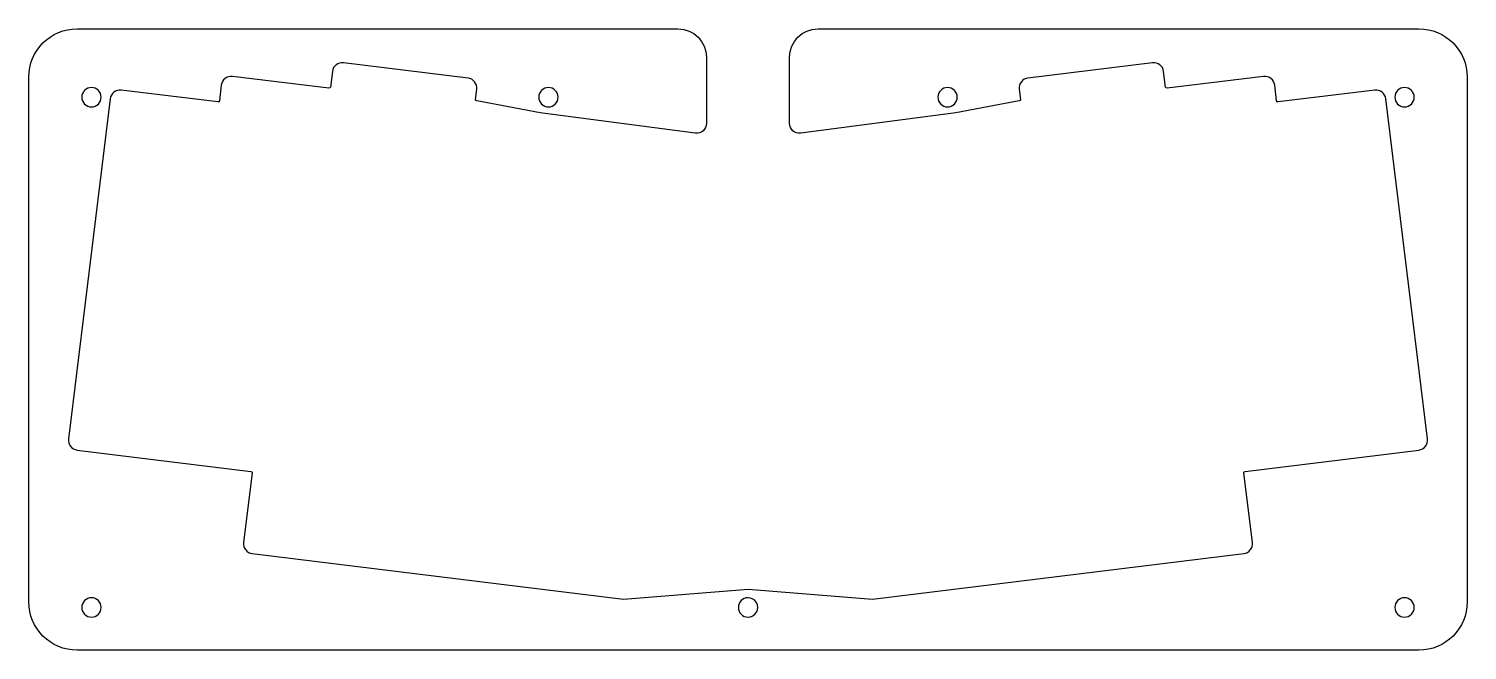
# Model space of a CAD drawing. Extents: x 5 to 257, y 5 to 114.
import ezdxf

# ---------------------------------------------------------------- set-up
doc = ezdxf.new("R2010")
doc.units = 0
doc.layers.add('Layer_1', color=7, linetype='CONTINUOUS')

msp = doc.modelspace()

# ---------------------------------------------------------------- linework, layer by layer
at = {"layer": 'Layer_1', "color": 7}
for points in [[(13.680002, 114.165639), (119.046058, 114.165614)], [(143.618024, 114.165639), (248.984502, 114.165614)], [(124.046061, 109.165638), (124.046059, 97.576268)], [(138.617983, 97.576236), (138.617985, 109.165613)], [(58.43521, 106.686838), (58.098835, 103.947407)], [(82.221414, 105.529438), (60.385427, 108.210525)], [(202.278634, 108.210538), (180.442597, 105.529403)], [(204.565234, 103.947437), (204.22885, 106.686836)], [(5.180001, 13.672622), (5.179541, 105.665613)], [(38.947107, 104.283937), (38.610732, 101.544498)], [(57.82021, 103.729737), (40.897321, 105.807612)], [(83.537842, 101.778138), (83.745139, 103.579165)], [(178.91893, 103.579137), (179.126209, 101.778165)], [(221.766737, 105.807638), (204.843808, 103.729743)], [(224.053338, 101.544537), (223.716952, 104.283926)], [(257.484043, 105.665638), (257.484503, 13.672604)], [(19.459003, 101.881037), (12.134642, 42.228988)], [(38.33213, 101.32683), (21.409224, 103.404699)], [(122.08278, 95.839336), (94.865518, 99.396937), (83.755469, 101.499545)], [(178.908575, 101.499565), (167.798526, 99.396957), (140.581262, 95.839307)], [(241.25504, 103.404737), (224.331914, 101.32683)], [(250.529042, 42.229027), (243.205061, 101.88101)], [(13.658002, 40.278727), (44.148105, 36.535081)], [(218.515937, 36.535126), (249.005712, 40.278755)], [(44.365807, 36.256526), (42.868, 24.058083)], [(219.796037, 24.058124), (218.298269, 36.256477)], [(44.391707, 22.107824), (109.476261, 14.11647), (131.332022, 15.864654), (153.187783, 14.11647), (218.272359, 22.107856)], [(248.984042, 5.172621), (13.679542, 5.172603)]]:
    msp.add_lwpolyline(points, dxfattribs=at)
at = {"layer": 'Layer_1', "color": 1}
for points in [[(17.879543, 102.165612)], [(98.032016, 102.165612)], [(168.032028, 102.165612)], [(248.184502, 102.165612)], [(17.879543, 12.672605)], [(248.184502, 12.672605)]]:
    msp.add_lwpolyline(points, close=True, dxfattribs=at)
at = {"layer": 'Layer_1', "color": 7}
for points in [[(5.179541, 105.665613), (5.179531, 110.360223), (8.985392, 114.165893), (13.680002, 114.165639)], [(119.046058, 114.165614), (121.807473, 114.165615), (124.046047, 111.927054), (124.046061, 109.165638)], [(138.617985, 109.165613), (138.617972, 111.927062), (140.856575, 114.16566), (143.618024, 114.165639)], [(248.984502, 114.165614), (253.678733, 114.16536), (257.484033, 110.359869), (257.484043, 105.665638)], [(60.385427, 108.210525), (59.426136, 108.328305), (58.552995, 107.646129), (58.43521, 106.686838)], [(204.22885, 106.686836), (204.111072, 107.646132), (203.23793, 108.328317), (202.278634, 108.210538)], [(21.409224, 103.404699), (20.449943, 103.522482), (19.576803, 102.840319), (19.459003, 101.881037)], [(40.897321, 105.807612), (39.938035, 105.925391), (39.064899, 105.243222), (38.947107, 104.283937)], [(58.098835, 103.947407), (58.082015, 103.810354), (57.957261, 103.712895), (57.82021, 103.729737)], [(83.745139, 103.579165), (83.855656, 104.539356), (83.180741, 105.411667), (82.221414, 105.529438)], [(180.442597, 105.529403), (179.483296, 105.411603), (178.801126, 104.538438), (178.91893, 103.579137)], [(204.843808, 103.729743), (204.706768, 103.712933), (204.582046, 103.810393), (204.565234, 103.947437)], [(223.716952, 104.283926), (223.599179, 105.243227), (222.726036, 105.925417), (221.766737, 105.807638)], [(243.205061, 101.88101), (243.087291, 102.84023), (242.214271, 103.522399), (241.25504, 103.404737)], [(38.610732, 101.544498), (38.593902, 101.407449), (38.469153, 101.309996), (38.332106, 101.326837)], [(83.755469, 101.499545), (83.618446, 101.516385), (83.522056, 101.640989), (83.537842, 101.778138)], [(179.126209, 101.778165), (179.143039, 101.641135), (179.045609, 101.516405), (178.908575, 101.499565)], [(224.331914, 101.32683), (224.194869, 101.31002), (224.070146, 101.40749), (224.053338, 101.544537)], [(124.046059, 97.576268), (124.046045, 96.525185), (123.126029, 95.711237), (122.08278, 95.839336)], [(140.581262, 95.839307), (139.538015, 95.711208), (138.617999, 96.525153), (138.617983, 97.576236)], [(12.134642, 42.228988), (12.016832, 41.269794), (12.698822, 40.396676), (13.658002, 40.278727)], [(249.005712, 40.278755), (249.964882, 40.396719), (250.646862, 41.269839), (250.529042, 42.229027)], [(44.148105, 36.535081), (44.285139, 36.518271), (44.382604, 36.393562), (44.365807, 36.256526)], [(218.298269, 36.256477), (218.281419, 36.393535), (218.378879, 36.518299), (218.515937, 36.535126)], [(42.868, 24.058083), (42.750195, 23.098769), (43.43239, 22.225599), (44.391707, 22.107824)], [(218.272359, 22.107856), (219.231669, 22.225645), (219.913848, 23.098817), (219.796037, 24.058124)], [(13.679542, 5.172603), (8.985292, 5.172857), (5.179991, 8.978374), (5.180001, 13.672622)], [(131.332022, 14.372604), (130.395302, 14.369556), (129.637553, 13.609338), (129.637553, 12.672613)], [(129.637553, 12.672613), (129.637553, 11.735888), (130.395302, 10.97567), (131.332022, 10.972622)], [(132.804265, 13.522622), (132.50059, 14.048604), (131.939374, 14.372622), (131.332022, 14.372622)], [(132.804265, 11.822622), (133.107941, 12.348604), (133.107941, 12.99664), (132.804265, 13.522622)], [(257.484503, 13.672604), (257.484493, 8.978011), (253.678633, 5.172367), (248.984042, 5.172621)], [(131.332022, 10.972622), (131.939374, 10.972622), (132.50059, 11.29664), (132.804265, 11.822622)]]:
    msp.add_open_spline(points, degree=3, dxfattribs=at)
at = {"layer": 'Layer_1', "color": 1}
for points in [[(16.179543, 103.865612), (15.728675, 103.865612), (15.296273, 103.686506), (14.977461, 103.367694)], [(17.381624, 103.367694), (17.062813, 103.686506), (16.630411, 103.865612), (16.179543, 103.865612)], [(96.332016, 103.865612), (95.881148, 103.865612), (95.448746, 103.686506), (95.129934, 103.367694)], [(97.534098, 103.367694), (97.215286, 103.686506), (96.782884, 103.865612), (96.332016, 103.865612)], [(166.332028, 103.865612), (165.88116, 103.865612), (165.448758, 103.686506), (165.129946, 103.367694)], [(167.53411, 103.367694), (167.215298, 103.686506), (166.782896, 103.865612), (166.332028, 103.865612)], [(246.484501, 103.865612), (246.033633, 103.865612), (245.601231, 103.686506), (245.28242, 103.367694)], [(247.686583, 103.367694), (247.367771, 103.686506), (246.935369, 103.865612), (246.484501, 103.865612)], [(14.977461, 103.367694), (14.658649, 103.048882), (14.479542, 102.61648), (14.479542, 102.165612)], [(14.479542, 102.165612), (14.479542, 101.714744), (14.658649, 101.282342), (14.977461, 100.96353)], [(14.977461, 100.96353), (15.296273, 100.644718), (15.728675, 100.465612), (16.179543, 100.465612)], [(16.179543, 100.465612), (16.630411, 100.465612), (17.062813, 100.644718), (17.381624, 100.96353)], [(17.879543, 102.165612), (17.879543, 102.61648), (17.700436, 103.048882), (17.381624, 103.367694)], [(17.381624, 100.96353), (17.700436, 101.282342), (17.879543, 101.714744), (17.879543, 102.165612)], [(95.129934, 103.367694), (94.811123, 103.048882), (94.632016, 102.61648), (94.632016, 102.165612)], [(94.632016, 102.165612), (94.632016, 101.714744), (94.811123, 101.282342), (95.129934, 100.96353)], [(95.129934, 100.96353), (95.448746, 100.644718), (95.881148, 100.465612), (96.332016, 100.465612)], [(96.332016, 100.465612), (96.782884, 100.465612), (97.215286, 100.644718), (97.534098, 100.96353)], [(98.032016, 102.165612), (98.032016, 102.61648), (97.85291, 103.048882), (97.534098, 103.367694)], [(97.534098, 100.96353), (97.85291, 101.282342), (98.032016, 101.714744), (98.032016, 102.165612)], [(165.129946, 103.367694), (164.811134, 103.048882), (164.632028, 102.61648), (164.632028, 102.165612)], [(164.632028, 102.165612), (164.632028, 101.714744), (164.811134, 101.282342), (165.129946, 100.96353)], [(165.129946, 100.96353), (165.448758, 100.644718), (165.88116, 100.465612), (166.332028, 100.465612)], [(166.332028, 100.465612), (166.782896, 100.465612), (167.215298, 100.644718), (167.53411, 100.96353)], [(168.032028, 102.165612), (168.032028, 102.61648), (167.852922, 103.048882), (167.53411, 103.367694)], [(167.53411, 100.96353), (167.852922, 101.282342), (168.032028, 101.714744), (168.032028, 102.165612)], [(245.28242, 103.367694), (244.963608, 103.048882), (244.784501, 102.61648), (244.784501, 102.165612)], [(244.784501, 102.165612), (244.784501, 101.714744), (244.963608, 101.282342), (245.28242, 100.96353)], [(245.28242, 100.96353), (245.601231, 100.644718), (246.033633, 100.465612), (246.484501, 100.465612)], [(246.484501, 100.465612), (246.935369, 100.465612), (247.367771, 100.644718), (247.686583, 100.96353)], [(248.184502, 102.165612), (248.184502, 102.61648), (248.005395, 103.048882), (247.686583, 103.367694)], [(247.686583, 100.96353), (248.005395, 101.282342), (248.184502, 101.714744), (248.184502, 102.165612)], [(14.977461, 13.874687), (14.658649, 13.555875), (14.479542, 13.123473), (14.479542, 12.672605)], [(14.479542, 12.672605), (14.479542, 12.221737), (14.658649, 11.789335), (14.977461, 11.470523)], [(16.179543, 14.372605), (15.728675, 14.372605), (15.296273, 14.193499), (14.977461, 13.874687)], [(17.381624, 13.874687), (17.062813, 14.193499), (16.630411, 14.372605), (16.179543, 14.372605)], [(17.879543, 12.672605), (17.879543, 13.123473), (17.700436, 13.555875), (17.381624, 13.874687)], [(17.381624, 11.470523), (17.700436, 11.789335), (17.879543, 12.221737), (17.879543, 12.672605)], [(245.28242, 13.874687), (244.963608, 13.555875), (244.784501, 13.123473), (244.784501, 12.672605)], [(244.784501, 12.672605), (244.784501, 12.221737), (244.963608, 11.789335), (245.28242, 11.470523)], [(246.484501, 14.372605), (246.033633, 14.372605), (245.601231, 14.193499), (245.28242, 13.874687)], [(247.686583, 13.874687), (247.367771, 14.193499), (246.935369, 14.372605), (246.484501, 14.372605)], [(248.184502, 12.672605), (248.184502, 13.123473), (248.005395, 13.555875), (247.686583, 13.874687)], [(247.686583, 11.470523), (248.005395, 11.789335), (248.184502, 12.221737), (248.184502, 12.672605)], [(14.977461, 11.470523), (15.296273, 11.151711), (15.728675, 10.972605), (16.179543, 10.972605)], [(16.179543, 10.972605), (16.630411, 10.972605), (17.062813, 11.151711), (17.381624, 11.470523)], [(245.28242, 11.470523), (245.601231, 11.151711), (246.033633, 10.972605), (246.484501, 10.972605)], [(246.484501, 10.972605), (246.935369, 10.972605), (247.367771, 11.151711), (247.686583, 11.470523)]]:
    msp.add_open_spline(points, degree=3, dxfattribs=at)

doc.saveas('drawing.dxf')
